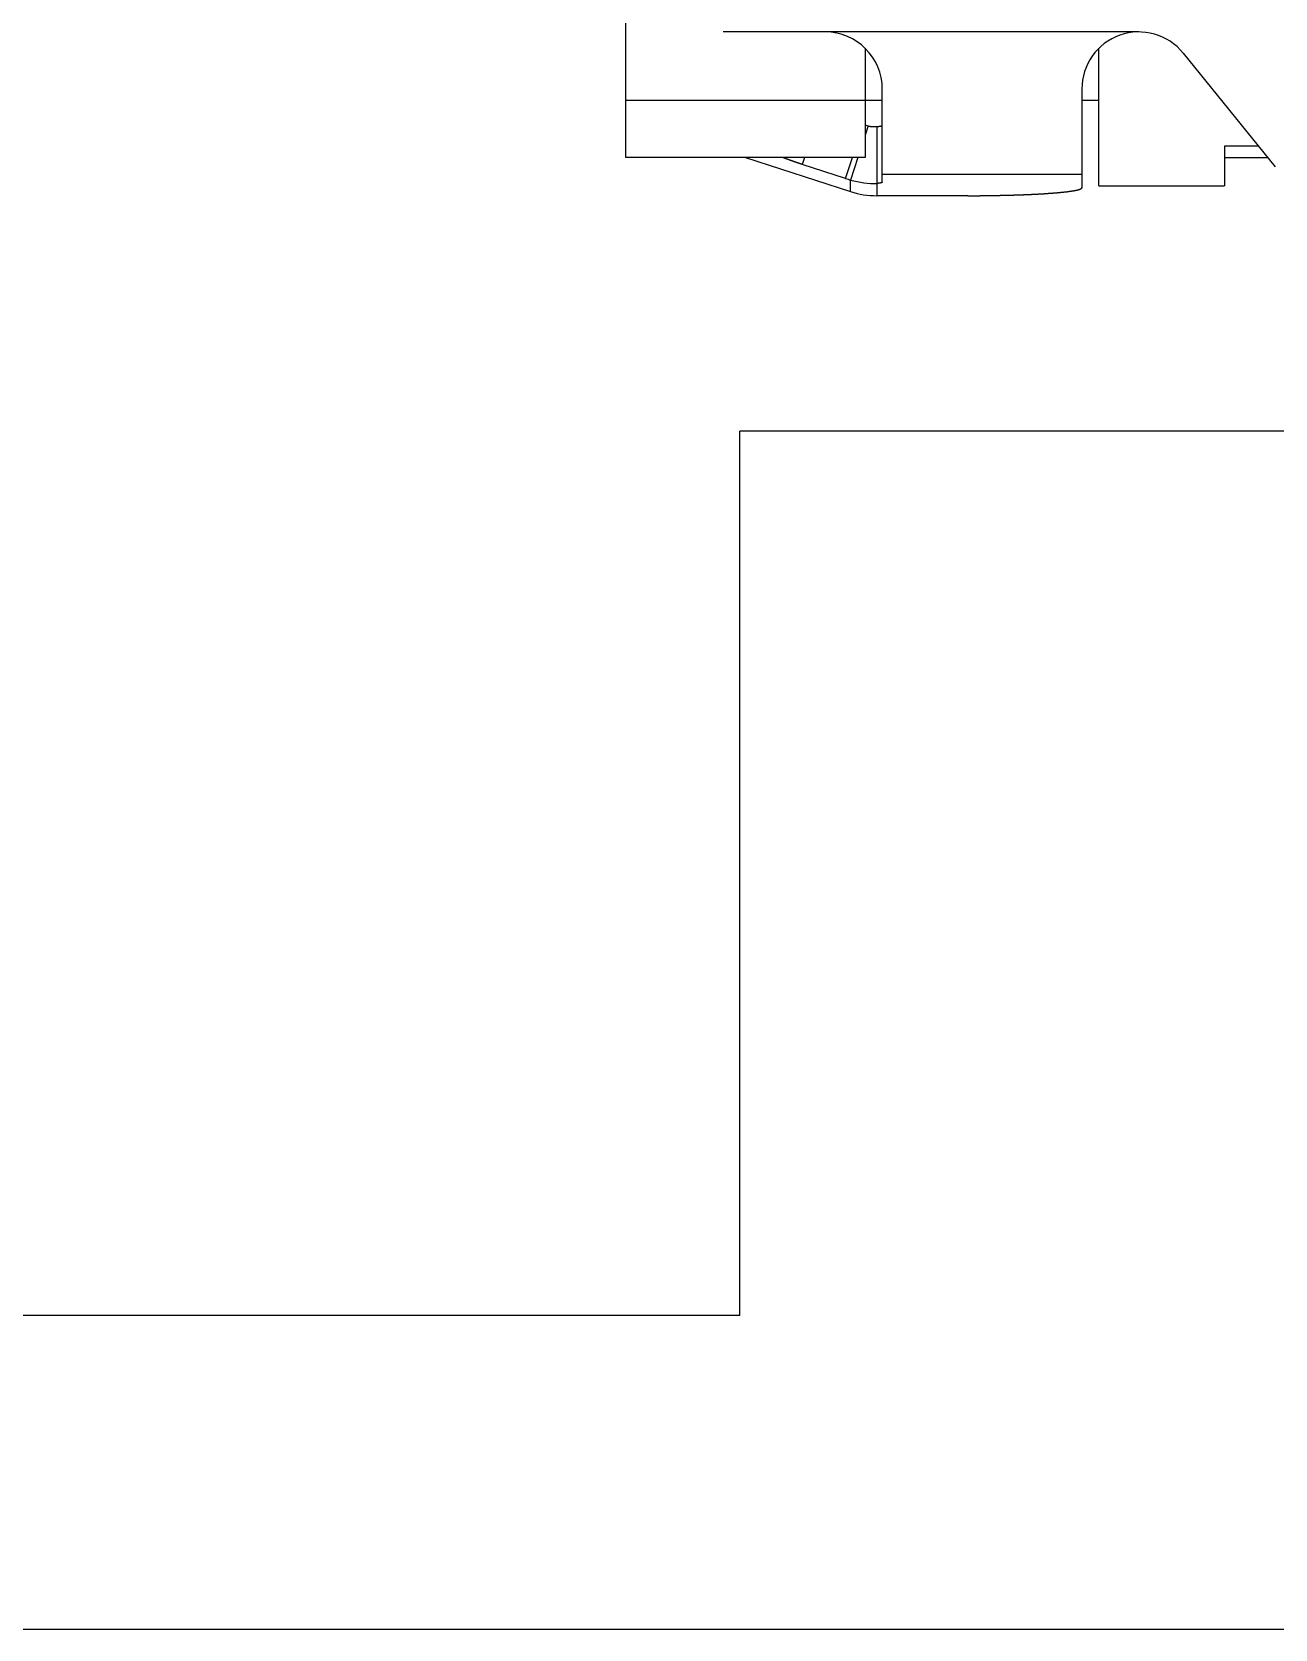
# Model space of a CAD drawing. Extents: x 16.7 to 47.9, y 2.6 to 52.9.
# Drawn here: x 36.738 to 38.919, y 45.071 to 47.871 of the extents above; entities that cross this region are included whole.
import ezdxf

# ---------------------------------------------------------------- set-up
doc = ezdxf.new("R2010")
doc.units = 0
doc.header["$LTSCALE"] = 16.335
doc.layers.get('0').update_dxf_attribs({"linetype": 'CONTINUOUS'})

msp = doc.modelspace()

# ---------------------------------------------------------------- linework, layer by layer
for p, q in [((37.7799, 47.6507), (37.7799, 48.5747)), ((38.6799, 47.8707), (37.9506, 47.8707)), ((38.1999, 47.8421), (38.1999, 47.6507)), ((38.6099, 47.6007), (38.6099, 47.8421)), ((38.7576, 47.8336), (38.9188, 47.6345)), ((38.2299, 47.6072), (38.2299, 47.7707)), ((38.5799, 47.7707), (38.5799, 47.5976)), ((38.2299, 47.7507), (37.7799, 47.7507)), ((38.6099, 47.7507), (38.5799, 47.7507)), ((38.2052, 47.7059), (38.1999, 47.6898)), ((38.2206, 47.5837), (38.2206, 47.7049)), ((38.8894, 47.6707), (38.8299, 47.6707)), ((38.8299, 47.6707), (38.8299, 47.6007)), ((38.1999, 47.6507), (37.7799, 47.6507)), ((37.9899, 47.6507), (38.1743, 47.591)), ((38.0933, 47.6507), (38.0893, 47.6385)), ((38.1654, 47.6139), (38.0893, 47.6385)), ((38.1654, 47.6139), (38.1774, 47.6507)), ((38.1872, 47.6507), (38.1743, 47.6111)), ((38.8299, 47.6507), (38.9056, 47.6507)), ((38.1743, 47.591), (38.1743, 47.6111)), ((38.2299, 47.6213), (38.5799, 47.6213)), ((38.6099, 47.6007), (38.8299, 47.6007)), ((38.3799, 47.5837), (38.2206, 47.5837)), ((40.6299, 47.1707), (37.9799, 47.1707)), ((37.9799, 45.6207), (37.9799, 47.1707)), ((37.9799, 45.6207), (31.0799, 45.6207))]:
    msp.add_line(p, q)
msp.add_lwpolyline([(26.5299, 45.0707), (47.3799, 45.0707), (47.3799, 46.4207), (46.2735, 46.4207, -0.841815), (45.7799, 47.0353), (45.7799, 50.9062, -0.841815), (46.2735, 51.5207), (47.3799, 51.5207), (47.3799, 52.8707), (26.5299, 52.8707)], format="xyb")
for points in [[(38.2052, 47.7059, 0), (38.2052, 47.7059, 0), (38.2053, 47.7059, 0), (38.2054, 47.7059, 0), (38.2055, 47.7059, 0), (38.2056, 47.7058, 0), (38.2057, 47.7058, 0), (38.2058, 47.7058, 0), (38.2059, 47.7058, 0), (38.206, 47.7058, 0), (38.2061, 47.7057, 0), (38.2062, 47.7057, 0), (38.2063, 47.7057, 0), (38.2064, 47.7057, 0), (38.2065, 47.7057, 0), (38.2066, 47.7056, 0), (38.2067, 47.7056, 0), (38.2068, 47.7056, 0), (38.2069, 47.7056, 0), (38.207, 47.7056, 0), (38.2071, 47.7055, 0), (38.2072, 47.7055, 0), (38.2073, 47.7055, 0), (38.2074, 47.7055, 0), (38.2074, 47.7055, 0), (38.2075, 47.7055, 0), (38.2076, 47.7054, 0), (38.2077, 47.7054, 0), (38.2078, 47.7054, 0), (38.2079, 47.7054, 0), (38.208, 47.7054, 0), (38.2081, 47.7054, 0), (38.2082, 47.7053, 0), (38.2083, 47.7053, 0), (38.2084, 47.7053, 0), (38.2085, 47.7053, 0), (38.2086, 47.7053, 0), (38.2087, 47.7053, 0), (38.2088, 47.7053, 0), (38.2089, 47.7052, 0), (38.209, 47.7052, 0), (38.2091, 47.7052, 0), (38.2092, 47.7052, 0), (38.2093, 47.7052, 0), (38.2094, 47.7052, 0), (38.2095, 47.7052, 0), (38.2096, 47.7051, 0), (38.2097, 47.7051, 0), (38.2098, 47.7051, 0), (38.2099, 47.7051, 0), (38.21, 47.7051, 0), (38.2101, 47.7051, 0), (38.2102, 47.7051, 0), (38.2103, 47.7051, 0), (38.2103, 47.705, 0), (38.2104, 47.705, 0), (38.2105, 47.705, 0), (38.2106, 47.705, 0), (38.2107, 47.705, 0), (38.2108, 47.705, 0), (38.2109, 47.705, 0), (38.211, 47.705, 0), (38.2111, 47.705, 0), (38.2112, 47.705, 0), (38.2113, 47.7049, 0), (38.2114, 47.7049, 0), (38.2115, 47.7049, 0), (38.2116, 47.7049, 0), (38.2117, 47.7049, 0), (38.2118, 47.7049, 0), (38.2119, 47.7049, 0), (38.212, 47.7049, 0), (38.2121, 47.7049, 0), (38.2122, 47.7049, 0), (38.2123, 47.7049, 0), (38.2124, 47.7048, 0), (38.2125, 47.7048, 0), (38.2126, 47.7048, 0), (38.2127, 47.7048, 0), (38.2128, 47.7048, 0), (38.2129, 47.7048, 0), (38.213, 47.7048, 0), (38.2131, 47.7048, 0), (38.2132, 47.7048, 0), (38.2133, 47.7048, 0), (38.2134, 47.7048, 0), (38.2135, 47.7048, 0), (38.2136, 47.7048, 0), (38.2137, 47.7048, 0), (38.2138, 47.7048, 0), (38.2139, 47.7048, 0), (38.214, 47.7048, 0), (38.2141, 47.7048, 0), (38.2142, 47.7047, 0), (38.2143, 47.7047, 0), (38.2144, 47.7047, 0), (38.2144, 47.7047, 0), (38.2145, 47.7047, 0), (38.2146, 47.7047, 0), (38.2147, 47.7047, 0), (38.2148, 47.7047, 0), (38.2149, 47.7047, 0), (38.215, 47.7047, 0), (38.2151, 47.7047, 0), (38.2152, 47.7047, 0), (38.2153, 47.7047, 0), (38.2154, 47.7047, 0), (38.2155, 47.7047, 0), (38.2156, 47.7047, 0), (38.2157, 47.7047, 0), (38.2158, 47.7047, 0), (38.2159, 47.7047, 0), (38.216, 47.7047, 0), (38.2161, 47.7047, 0), (38.2162, 47.7047, 0), (38.2163, 47.7047, 0), (38.2164, 47.7047, 0), (38.2165, 47.7047, 0), (38.2166, 47.7047, 0), (38.2167, 47.7047, 0), (38.2168, 47.7047, 0), (38.2169, 47.7047, 0), (38.217, 47.7047, 0), (38.2171, 47.7047, 0), (38.2172, 47.7047, 0), (38.2173, 47.7047, 0), (38.2174, 47.7047, 0), (38.2175, 47.7047, 0), (38.2176, 47.7047, 0), (38.2177, 47.7047, 0), (38.2178, 47.7047, 0), (38.2179, 47.7047, 0), (38.218, 47.7047, 0), (38.2181, 47.7047, 0), (38.2182, 47.7047, 0), (38.2183, 47.7048, 0), (38.2184, 47.7048, 0), (38.2185, 47.7048, 0), (38.2186, 47.7048, 0), (38.2187, 47.7048, 0), (38.2188, 47.7048, 0), (38.2189, 47.7048, 0), (38.2189, 47.7048, 0), (38.219, 47.7048, 0), (38.2191, 47.7048, 0), (38.2192, 47.7048, 0), (38.2193, 47.7048, 0), (38.2194, 47.7048, 0), (38.2195, 47.7048, 0), (38.2196, 47.7048, 0), (38.2197, 47.7048, 0), (38.2198, 47.7048, 0), (38.2199, 47.7049, 0), (38.22, 47.7049, 0), (38.2201, 47.7049, 0), (38.2202, 47.7049, 0), (38.2203, 47.7049, 0), (38.2204, 47.7049, 0), (38.2205, 47.7049, 0), (38.2206, 47.7049, 0)], [(38.2206, 47.7049, 0), (38.2206, 47.7049, 0), (38.2207, 47.7049, 0), (38.2207, 47.7049, 0), (38.2208, 47.7049, 0), (38.2208, 47.7049, 0), (38.2208, 47.7049, 0), (38.2209, 47.7049, 0), (38.2209, 47.7049, 0), (38.2209, 47.7049, 0), (38.221, 47.7049, 0), (38.221, 47.7049, 0), (38.2211, 47.705, 0), (38.2211, 47.705, 0), (38.2211, 47.705, 0), (38.2212, 47.705, 0), (38.2212, 47.705, 0), (38.2212, 47.705, 0), (38.2213, 47.705, 0), (38.2213, 47.705, 0), (38.2214, 47.705, 0), (38.2214, 47.705, 0), (38.2214, 47.705, 0), (38.2215, 47.705, 0), (38.2215, 47.705, 0), (38.2215, 47.705, 0), (38.2216, 47.705, 0), (38.2216, 47.705, 0), (38.2217, 47.705, 0), (38.2217, 47.705, 0), (38.2217, 47.705, 0), (38.2218, 47.705, 0), (38.2218, 47.705, 0), (38.2219, 47.705, 0), (38.2219, 47.705, 0), (38.2219, 47.705, 0), (38.222, 47.705, 0), (38.222, 47.7051, 0), (38.222, 47.7051, 0), (38.2221, 47.7051, 0), (38.2221, 47.7051, 0), (38.2222, 47.7051, 0), (38.2222, 47.7051, 0), (38.2222, 47.7051, 0), (38.2223, 47.7051, 0), (38.2223, 47.7051, 0), (38.2223, 47.7051, 0), (38.2224, 47.7051, 0), (38.2224, 47.7051, 0), (38.2225, 47.7051, 0), (38.2225, 47.7051, 0), (38.2225, 47.7051, 0), (38.2226, 47.7051, 0), (38.2226, 47.7051, 0), (38.2226, 47.7051, 0), (38.2227, 47.7051, 0), (38.2227, 47.7051, 0), (38.2228, 47.7051, 0), (38.2228, 47.7051, 0), (38.2228, 47.7051, 0), (38.2229, 47.7051, 0), (38.2229, 47.7052, 0), (38.2229, 47.7052, 0), (38.223, 47.7052, 0), (38.223, 47.7052, 0), (38.2231, 47.7052, 0), (38.2231, 47.7052, 0), (38.2231, 47.7052, 0), (38.2232, 47.7052, 0), (38.2232, 47.7052, 0), (38.2232, 47.7052, 0), (38.2233, 47.7052, 0), (38.2233, 47.7052, 0), (38.2234, 47.7052, 0), (38.2234, 47.7052, 0), (38.2234, 47.7052, 0), (38.2235, 47.7052, 0), (38.2235, 47.7052, 0), (38.2235, 47.7052, 0), (38.2236, 47.7052, 0), (38.2236, 47.7052, 0), (38.2237, 47.7052, 0), (38.2237, 47.7052, 0), (38.2237, 47.7053, 0), (38.2238, 47.7053, 0), (38.2238, 47.7053, 0), (38.2238, 47.7053, 0), (38.2239, 47.7053, 0), (38.2239, 47.7053, 0), (38.224, 47.7053, 0), (38.224, 47.7053, 0), (38.224, 47.7053, 0), (38.2241, 47.7053, 0), (38.2241, 47.7053, 0), (38.2241, 47.7053, 0), (38.2242, 47.7053, 0), (38.2242, 47.7053, 0), (38.2243, 47.7053, 0), (38.2243, 47.7053, 0), (38.2243, 47.7053, 0), (38.2244, 47.7053, 0), (38.2244, 47.7053, 0), (38.2244, 47.7053, 0), (38.2245, 47.7054, 0), (38.2245, 47.7054, 0), (38.2246, 47.7054, 0), (38.2246, 47.7054, 0), (38.2246, 47.7054, 0), (38.2247, 47.7054, 0), (38.2247, 47.7054, 0), (38.2247, 47.7054, 0), (38.2248, 47.7054, 0), (38.2248, 47.7054, 0), (38.2249, 47.7054, 0), (38.2249, 47.7054, 0), (38.2249, 47.7054, 0), (38.225, 47.7054, 0), (38.225, 47.7054, 0), (38.225, 47.7054, 0), (38.2251, 47.7054, 0), (38.2251, 47.7054, 0), (38.2252, 47.7054, 0), (38.2252, 47.7055, 0), (38.2252, 47.7055, 0), (38.2253, 47.7055, 0), (38.2253, 47.7055, 0), (38.2253, 47.7055, 0), (38.2254, 47.7055, 0), (38.2254, 47.7055, 0), (38.2255, 47.7055, 0), (38.2255, 47.7055, 0), (38.2255, 47.7055, 0), (38.2256, 47.7055, 0), (38.2256, 47.7055, 0), (38.2256, 47.7055, 0), (38.2257, 47.7055, 0), (38.2257, 47.7055, 0), (38.2258, 47.7055, 0), (38.2258, 47.7055, 0), (38.2258, 47.7056, 0), (38.2259, 47.7056, 0), (38.2259, 47.7056, 0), (38.2259, 47.7056, 0), (38.226, 47.7056, 0), (38.226, 47.7056, 0), (38.2261, 47.7056, 0), (38.2261, 47.7056, 0), (38.2261, 47.7056, 0), (38.2262, 47.7056, 0), (38.2262, 47.7056, 0), (38.2262, 47.7056, 0), (38.2263, 47.7056, 0), (38.2263, 47.7056, 0), (38.2264, 47.7056, 0), (38.2264, 47.7056, 0), (38.2264, 47.7057, 0), (38.2265, 47.7057, 0), (38.2265, 47.7057, 0), (38.2265, 47.7057, 0), (38.2266, 47.7057, 0), (38.2266, 47.7057, 0), (38.2267, 47.7057, 0), (38.2267, 47.7057, 0), (38.2267, 47.7057, 0), (38.2268, 47.7057, 0), (38.2268, 47.7057, 0), (38.2268, 47.7057, 0), (38.2269, 47.7057, 0), (38.2269, 47.7057, 0), (38.227, 47.7058, 0), (38.227, 47.7058, 0), (38.227, 47.7058, 0), (38.2271, 47.7058, 0), (38.2271, 47.7058, 0), (38.2271, 47.7058, 0), (38.2272, 47.7058, 0), (38.2272, 47.7058, 0), (38.2273, 47.7058, 0), (38.2273, 47.7058, 0), (38.2273, 47.7058, 0), (38.2274, 47.7058, 0), (38.2274, 47.7058, 0), (38.2274, 47.7059, 0), (38.2275, 47.7059, 0), (38.2275, 47.7059, 0), (38.2276, 47.7059, 0), (38.2276, 47.7059, 0), (38.2276, 47.7059, 0), (38.2277, 47.7059, 0), (38.2277, 47.7059, 0), (38.2277, 47.7059, 0), (38.2278, 47.7059, 0), (38.2278, 47.7059, 0), (38.2278, 47.7059, 0), (38.2279, 47.706, 0), (38.2279, 47.706, 0), (38.228, 47.706, 0), (38.228, 47.706, 0), (38.228, 47.706, 0), (38.2281, 47.706, 0), (38.2281, 47.706, 0), (38.2281, 47.706, 0), (38.2282, 47.706, 0), (38.2282, 47.706, 0), (38.2283, 47.706, 0), (38.2283, 47.7061, 0), (38.2283, 47.7061, 0), (38.2284, 47.7061, 0), (38.2284, 47.7061, 0), (38.2284, 47.7061, 0), (38.2285, 47.7061, 0), (38.2285, 47.7061, 0), (38.2285, 47.7061, 0), (38.2286, 47.7061, 0), (38.2286, 47.7061, 0), (38.2287, 47.7062, 0), (38.2287, 47.7062, 0), (38.2287, 47.7062, 0), (38.2288, 47.7062, 0), (38.2288, 47.7062, 0), (38.2288, 47.7062, 0), (38.2289, 47.7062, 0), (38.2289, 47.7062, 0), (38.2289, 47.7063, 0), (38.229, 47.7063, 0), (38.229, 47.7063, 0), (38.2291, 47.7063, 0), (38.2291, 47.7063, 0), (38.2291, 47.7063, 0), (38.2292, 47.7063, 0), (38.2292, 47.7063, 0), (38.2292, 47.7064, 0), (38.2293, 47.7064, 0), (38.2293, 47.7064, 0), (38.2293, 47.7064, 0), (38.2294, 47.7064, 0), (38.2294, 47.7064, 0), (38.2294, 47.7065, 0), (38.2295, 47.7065, 0), (38.2295, 47.7065, 0), (38.2295, 47.7065, 0), (38.2296, 47.7065, 0), (38.2296, 47.7065, 0), (38.2296, 47.7066, 0), (38.2297, 47.7066, 0), (38.2297, 47.7066, 0), (38.2297, 47.7066, 0), (38.2298, 47.7067, 0), (38.2298, 47.7067, 0), (38.2298, 47.7067, 0), (38.2298, 47.7068, 0), (38.2299, 47.7068, 0), (38.2299, 47.7068, 0), (38.2299, 47.7069, 0), (38.2299, 47.7069, 0), (38.2299, 47.7069, 0)], [(38.0893, 47.6385, 0), (38.0891, 47.6386, 0), (38.0889, 47.6387, 0), (38.0887, 47.6388, 0), (38.0885, 47.6388, 0), (38.0882, 47.6389, 0), (38.088, 47.639, 0), (38.0878, 47.639, 0), (38.0876, 47.6391, 0), (38.0874, 47.6392, 0), (38.0871, 47.6393, 0), (38.0869, 47.6393, 0), (38.0867, 47.6394, 0), (38.0865, 47.6395, 0), (38.0863, 47.6395, 0), (38.086, 47.6396, 0), (38.0858, 47.6397, 0), (38.0856, 47.6398, 0), (38.0854, 47.6398, 0), (38.0852, 47.6399, 0), (38.0849, 47.64, 0), (38.0847, 47.64, 0), (38.0845, 47.6401, 0), (38.0843, 47.6402, 0), (38.0841, 47.6403, 0), (38.0839, 47.6403, 0), (38.0836, 47.6404, 0), (38.0834, 47.6405, 0), (38.0832, 47.6406, 0), (38.083, 47.6406, 0), (38.0828, 47.6407, 0), (38.0825, 47.6408, 0), (38.0823, 47.6408, 0), (38.0821, 47.6409, 0), (38.0819, 47.641, 0), (38.0817, 47.6411, 0), (38.0814, 47.6411, 0), (38.0812, 47.6412, 0), (38.081, 47.6413, 0), (38.0808, 47.6414, 0), (38.0806, 47.6414, 0), (38.0803, 47.6415, 0), (38.0801, 47.6416, 0), (38.0799, 47.6417, 0), (38.0797, 47.6417, 0), (38.0795, 47.6418, 0), (38.0793, 47.6419, 0), (38.079, 47.642, 0), (38.0788, 47.642, 0), (38.0786, 47.6421, 0), (38.0784, 47.6422, 0), (38.0782, 47.6423, 0), (38.0779, 47.6423, 0), (38.0777, 47.6424, 0), (38.0775, 47.6425, 0), (38.0773, 47.6426, 0), (38.0771, 47.6426, 0), (38.0769, 47.6427, 0), (38.0766, 47.6428, 0), (38.0764, 47.6429, 0), (38.0762, 47.6429, 0), (38.076, 47.643, 0), (38.0758, 47.6431, 0), (38.0755, 47.6432, 0), (38.0753, 47.6432, 0), (38.0751, 47.6433, 0), (38.0749, 47.6434, 0), (38.0747, 47.6435, 0), (38.0745, 47.6435, 0), (38.0742, 47.6436, 0), (38.074, 47.6437, 0), (38.0738, 47.6438, 0), (38.0736, 47.6438, 0), (38.0734, 47.6439, 0), (38.0731, 47.644, 0), (38.0729, 47.6441, 0), (38.0727, 47.6441, 0), (38.0725, 47.6442, 0), (38.0723, 47.6443, 0), (38.0721, 47.6444, 0), (38.0718, 47.6444, 0), (38.0716, 47.6445, 0), (38.0714, 47.6446, 0), (38.0712, 47.6447, 0), (38.071, 47.6448, 0), (38.0708, 47.6448, 0), (38.0705, 47.6449, 0), (38.0703, 47.645, 0), (38.0701, 47.6451, 0), (38.0699, 47.6451, 0), (38.0697, 47.6452, 0), (38.0695, 47.6453, 0), (38.0692, 47.6454, 0), (38.069, 47.6455, 0), (38.0688, 47.6455, 0), (38.0686, 47.6456, 0), (38.0684, 47.6457, 0), (38.0681, 47.6458, 0), (38.0679, 47.6458, 0), (38.0677, 47.6459, 0), (38.0675, 47.646, 0), (38.0673, 47.6461, 0), (38.0671, 47.6462, 0), (38.0668, 47.6462, 0), (38.0666, 47.6463, 0), (38.0664, 47.6464, 0), (38.0662, 47.6465, 0), (38.066, 47.6466, 0), (38.0658, 47.6466, 0), (38.0655, 47.6467, 0), (38.0653, 47.6468, 0), (38.0651, 47.6469, 0), (38.0649, 47.6469, 0), (38.0647, 47.647, 0), (38.0645, 47.6471, 0), (38.0642, 47.6472, 0), (38.064, 47.6473, 0), (38.0638, 47.6473, 0), (38.0636, 47.6474, 0), (38.0634, 47.6475, 0), (38.0632, 47.6476, 0), (38.0629, 47.6477, 0), (38.0627, 47.6478, 0), (38.0625, 47.6478, 0), (38.0623, 47.6479, 0), (38.0621, 47.648, 0), (38.0619, 47.6481, 0), (38.0617, 47.6482, 0), (38.0614, 47.6482, 0), (38.0612, 47.6483, 0), (38.061, 47.6484, 0), (38.0608, 47.6485, 0), (38.0606, 47.6486, 0), (38.0604, 47.6486, 0), (38.0601, 47.6487, 0), (38.0599, 47.6488, 0), (38.0597, 47.6489, 0), (38.0595, 47.649, 0), (38.0593, 47.6491, 0), (38.0591, 47.6491, 0), (38.0588, 47.6492, 0), (38.0586, 47.6493, 0), (38.0584, 47.6494, 0), (38.0582, 47.6495, 0), (38.058, 47.6496, 0), (38.0578, 47.6496, 0), (38.0576, 47.6497, 0), (38.0573, 47.6498, 0), (38.0571, 47.6499, 0), (38.0569, 47.65, 0), (38.0567, 47.6501, 0), (38.0565, 47.6501, 0), (38.0563, 47.6502, 0), (38.0561, 47.6503, 0), (38.0558, 47.6504, 0), (38.0556, 47.6505, 0), (38.0554, 47.6506, 0), (38.0552, 47.6507, 0), (38.055, 47.6507, 0), (38.0548, 47.6508, 0)], [(38.2299, 47.6072, 0), (38.2299, 47.6071, 0), (38.2299, 47.6071, 0), (38.2299, 47.6071, 0), (38.2299, 47.607, 0), (38.2298, 47.607, 0), (38.2298, 47.607, 0), (38.2298, 47.6069, 0), (38.2298, 47.6069, 0), (38.2297, 47.6069, 0), (38.2297, 47.6069, 0), (38.2297, 47.6068, 0), (38.2296, 47.6068, 0), (38.2296, 47.6068, 0), (38.2296, 47.6068, 0), (38.2295, 47.6068, 0), (38.2295, 47.6067, 0), (38.2295, 47.6067, 0), (38.2294, 47.6067, 0), (38.2294, 47.6067, 0), (38.2294, 47.6067, 0), (38.2293, 47.6067, 0), (38.2293, 47.6066, 0), (38.2293, 47.6066, 0), (38.2292, 47.6066, 0), (38.2292, 47.6066, 0), (38.2292, 47.6066, 0), (38.2291, 47.6066, 0), (38.2291, 47.6066, 0), (38.2291, 47.6065, 0), (38.229, 47.6065, 0), (38.229, 47.6065, 0), (38.2289, 47.6065, 0), (38.2289, 47.6065, 0), (38.2289, 47.6065, 0), (38.2288, 47.6065, 0), (38.2288, 47.6065, 0), (38.2288, 47.6064, 0), (38.2287, 47.6064, 0), (38.2287, 47.6064, 0), (38.2287, 47.6064, 0), (38.2286, 47.6064, 0), (38.2286, 47.6064, 0), (38.2285, 47.6064, 0), (38.2285, 47.6064, 0), (38.2285, 47.6063, 0), (38.2284, 47.6063, 0), (38.2284, 47.6063, 0), (38.2284, 47.6063, 0), (38.2283, 47.6063, 0), (38.2283, 47.6063, 0), (38.2283, 47.6063, 0), (38.2282, 47.6063, 0), (38.2282, 47.6063, 0), (38.2281, 47.6063, 0), (38.2281, 47.6062, 0), (38.2281, 47.6062, 0), (38.228, 47.6062, 0), (38.228, 47.6062, 0), (38.228, 47.6062, 0), (38.2279, 47.6062, 0), (38.2279, 47.6062, 0), (38.2278, 47.6062, 0), (38.2278, 47.6062, 0), (38.2278, 47.6062, 0), (38.2277, 47.6062, 0), (38.2277, 47.6062, 0), (38.2277, 47.6061, 0), (38.2276, 47.6061, 0), (38.2276, 47.6061, 0), (38.2276, 47.6061, 0), (38.2275, 47.6061, 0), (38.2275, 47.6061, 0), (38.2274, 47.6061, 0), (38.2274, 47.6061, 0), (38.2274, 47.6061, 0), (38.2273, 47.6061, 0), (38.2273, 47.6061, 0), (38.2273, 47.6061, 0), (38.2272, 47.606, 0), (38.2272, 47.606, 0), (38.2271, 47.606, 0), (38.2271, 47.606, 0), (38.2271, 47.606, 0), (38.227, 47.606, 0), (38.227, 47.606, 0), (38.227, 47.606, 0), (38.2269, 47.606, 0), (38.2269, 47.606, 0), (38.2268, 47.606, 0), (38.2268, 47.606, 0), (38.2268, 47.606, 0), (38.2267, 47.606, 0), (38.2267, 47.6059, 0), (38.2267, 47.6059, 0), (38.2266, 47.6059, 0), (38.2266, 47.6059, 0), (38.2265, 47.6059, 0), (38.2265, 47.6059, 0), (38.2265, 47.6059, 0), (38.2264, 47.6059, 0), (38.2264, 47.6059, 0), (38.2264, 47.6059, 0), (38.2263, 47.6059, 0), (38.2263, 47.6059, 0), (38.2262, 47.6059, 0), (38.2262, 47.6059, 0), (38.2262, 47.6059, 0), (38.2261, 47.6058, 0), (38.2261, 47.6058, 0), (38.2261, 47.6058, 0), (38.226, 47.6058, 0), (38.226, 47.6058, 0), (38.2259, 47.6058, 0), (38.2259, 47.6058, 0), (38.2259, 47.6058, 0), (38.2258, 47.6058, 0), (38.2258, 47.6058, 0), (38.2258, 47.6058, 0), (38.2257, 47.6058, 0), (38.2257, 47.6058, 0), (38.2256, 47.6058, 0), (38.2256, 47.6058, 0), (38.2256, 47.6058, 0), (38.2255, 47.6057, 0), (38.2255, 47.6057, 0), (38.2255, 47.6057, 0), (38.2254, 47.6057, 0), (38.2254, 47.6057, 0), (38.2253, 47.6057, 0), (38.2253, 47.6057, 0), (38.2253, 47.6057, 0), (38.2252, 47.6057, 0), (38.2252, 47.6057, 0), (38.2252, 47.6057, 0), (38.2251, 47.6057, 0), (38.2251, 47.6057, 0), (38.225, 47.6057, 0), (38.225, 47.6057, 0), (38.225, 47.6057, 0), (38.2249, 47.6057, 0), (38.2249, 47.6057, 0), (38.2249, 47.6056, 0), (38.2248, 47.6056, 0), (38.2248, 47.6056, 0), (38.2247, 47.6056, 0), (38.2247, 47.6056, 0), (38.2247, 47.6056, 0), (38.2246, 47.6056, 0), (38.2246, 47.6056, 0), (38.2246, 47.6056, 0), (38.2245, 47.6056, 0), (38.2245, 47.6056, 0), (38.2244, 47.6056, 0), (38.2244, 47.6056, 0), (38.2244, 47.6056, 0), (38.2243, 47.6056, 0), (38.2243, 47.6056, 0), (38.2243, 47.6056, 0), (38.2242, 47.6056, 0), (38.2242, 47.6056, 0), (38.2241, 47.6056, 0), (38.2241, 47.6055, 0), (38.2241, 47.6055, 0), (38.224, 47.6055, 0), (38.224, 47.6055, 0), (38.224, 47.6055, 0), (38.2239, 47.6055, 0), (38.2239, 47.6055, 0), (38.2238, 47.6055, 0), (38.2238, 47.6055, 0), (38.2238, 47.6055, 0), (38.2237, 47.6055, 0), (38.2237, 47.6055, 0), (38.2237, 47.6055, 0), (38.2236, 47.6055, 0), (38.2236, 47.6055, 0), (38.2235, 47.6055, 0), (38.2235, 47.6055, 0), (38.2235, 47.6055, 0), (38.2234, 47.6055, 0), (38.2234, 47.6055, 0), (38.2234, 47.6055, 0), (38.2233, 47.6054, 0), (38.2233, 47.6054, 0), (38.2232, 47.6054, 0), (38.2232, 47.6054, 0), (38.2232, 47.6054, 0), (38.2231, 47.6054, 0), (38.2231, 47.6054, 0), (38.2231, 47.6054, 0), (38.223, 47.6054, 0), (38.223, 47.6054, 0), (38.2229, 47.6054, 0), (38.2229, 47.6054, 0), (38.2229, 47.6054, 0), (38.2228, 47.6054, 0), (38.2228, 47.6054, 0), (38.2228, 47.6054, 0), (38.2227, 47.6054, 0), (38.2227, 47.6054, 0), (38.2226, 47.6054, 0), (38.2226, 47.6054, 0), (38.2226, 47.6054, 0), (38.2225, 47.6054, 0), (38.2225, 47.6053, 0), (38.2225, 47.6053, 0), (38.2224, 47.6053, 0), (38.2224, 47.6053, 0), (38.2223, 47.6053, 0), (38.2223, 47.6053, 0), (38.2223, 47.6053, 0), (38.2222, 47.6053, 0), (38.2222, 47.6053, 0), (38.2222, 47.6053, 0), (38.2221, 47.6053, 0), (38.2221, 47.6053, 0), (38.222, 47.6053, 0), (38.222, 47.6053, 0), (38.222, 47.6053, 0), (38.2219, 47.6053, 0), (38.2219, 47.6053, 0), (38.2219, 47.6053, 0), (38.2218, 47.6053, 0), (38.2218, 47.6053, 0), (38.2217, 47.6053, 0), (38.2217, 47.6053, 0), (38.2217, 47.6053, 0), (38.2216, 47.6053, 0), (38.2216, 47.6052, 0), (38.2215, 47.6052, 0), (38.2215, 47.6052, 0), (38.2215, 47.6052, 0), (38.2214, 47.6052, 0), (38.2214, 47.6052, 0), (38.2214, 47.6052, 0), (38.2213, 47.6052, 0), (38.2213, 47.6052, 0), (38.2212, 47.6052, 0), (38.2212, 47.6052, 0), (38.2212, 47.6052, 0), (38.2211, 47.6052, 0), (38.2211, 47.6052, 0), (38.2211, 47.6052, 0), (38.221, 47.6052, 0), (38.221, 47.6052, 0), (38.2209, 47.6052, 0), (38.2209, 47.6052, 0), (38.2209, 47.6052, 0), (38.2208, 47.6052, 0), (38.2208, 47.6052, 0), (38.2208, 47.6052, 0), (38.2207, 47.6052, 0), (38.2207, 47.6052, 0), (38.2206, 47.6052, 0), (38.2206, 47.6052, 0)], [(38.3799, 47.5837, 0), (38.3803, 47.5837, 0), (38.3807, 47.5837, 0), (38.3812, 47.5837, 0), (38.3816, 47.5837, 0), (38.382, 47.5837, 0), (38.3824, 47.5837, 0), (38.3828, 47.5837, 0), (38.3833, 47.5837, 0), (38.3837, 47.5837, 0), (38.3841, 47.5837, 0), (38.3845, 47.5837, 0), (38.3849, 47.5837, 0), (38.3854, 47.5837, 0), (38.3858, 47.5837, 0), (38.3862, 47.5837, 0), (38.3866, 47.5837, 0), (38.3871, 47.5837, 0), (38.3875, 47.5837, 0), (38.3879, 47.5837, 0), (38.3883, 47.5837, 0), (38.3887, 47.5837, 0), (38.3892, 47.5837, 0), (38.3896, 47.5837, 0), (38.39, 47.5837, 0), (38.3904, 47.5837, 0), (38.3908, 47.5837, 0), (38.3913, 47.5837, 0), (38.3917, 47.5837, 0), (38.3921, 47.5837, 0), (38.3925, 47.5837, 0), (38.3929, 47.5837, 0), (38.3934, 47.5837, 0), (38.3938, 47.5837, 0), (38.3942, 47.5837, 0), (38.3946, 47.5837, 0), (38.3951, 47.5837, 0), (38.3955, 47.5837, 0), (38.3959, 47.5837, 0), (38.3963, 47.5837, 0), (38.3967, 47.5837, 0), (38.3972, 47.5837, 0), (38.3976, 47.5837, 0), (38.398, 47.5837, 0), (38.3984, 47.5837, 0), (38.3988, 47.5837, 0), (38.3993, 47.5837, 0), (38.3997, 47.5837, 0), (38.4001, 47.5837, 0), (38.4005, 47.5837, 0), (38.4009, 47.5837, 0), (38.4014, 47.5837, 0), (38.4018, 47.5838, 0), (38.4022, 47.5838, 0), (38.4026, 47.5838, 0), (38.4031, 47.5838, 0), (38.4035, 47.5838, 0), (38.4039, 47.5838, 0), (38.4043, 47.5838, 0), (38.4047, 47.5838, 0), (38.4052, 47.5838, 0), (38.4056, 47.5838, 0), (38.406, 47.5838, 0), (38.4064, 47.5838, 0), (38.4068, 47.5838, 0), (38.4073, 47.5838, 0), (38.4077, 47.5838, 0), (38.4081, 47.5838, 0), (38.4085, 47.5838, 0), (38.4089, 47.5838, 0), (38.4094, 47.5838, 0), (38.4098, 47.5838, 0), (38.4102, 47.5838, 0), (38.4106, 47.5838, 0), (38.4111, 47.5838, 0), (38.4115, 47.5838, 0), (38.4119, 47.5838, 0), (38.4123, 47.5839, 0), (38.4127, 47.5839, 0), (38.4132, 47.5839, 0), (38.4136, 47.5839, 0), (38.414, 47.5839, 0), (38.4144, 47.5839, 0), (38.4148, 47.5839, 0), (38.4153, 47.5839, 0), (38.4157, 47.5839, 0), (38.4161, 47.5839, 0), (38.4165, 47.5839, 0), (38.4169, 47.5839, 0), (38.4174, 47.5839, 0), (38.4178, 47.5839, 0), (38.4182, 47.5839, 0), (38.4186, 47.5839, 0), (38.419, 47.5839, 0), (38.4195, 47.5839, 0), (38.4199, 47.5839, 0), (38.4203, 47.584, 0), (38.4207, 47.584, 0), (38.4212, 47.584, 0), (38.4216, 47.584, 0), (38.422, 47.584, 0), (38.4224, 47.584, 0), (38.4228, 47.584, 0), (38.4233, 47.584, 0), (38.4237, 47.584, 0), (38.4241, 47.584, 0), (38.4245, 47.584, 0), (38.4249, 47.584, 0), (38.4254, 47.584, 0), (38.4258, 47.584, 0), (38.4262, 47.584, 0), (38.4266, 47.5841, 0), (38.427, 47.5841, 0), (38.4275, 47.5841, 0), (38.4279, 47.5841, 0), (38.4283, 47.5841, 0), (38.4287, 47.5841, 0), (38.4292, 47.5841, 0), (38.4296, 47.5841, 0), (38.43, 47.5841, 0), (38.4304, 47.5841, 0), (38.4308, 47.5841, 0), (38.4313, 47.5841, 0), (38.4317, 47.5841, 0), (38.4321, 47.5842, 0), (38.4325, 47.5842, 0), (38.4329, 47.5842, 0), (38.4334, 47.5842, 0), (38.4338, 47.5842, 0), (38.4342, 47.5842, 0), (38.4346, 47.5842, 0), (38.435, 47.5842, 0), (38.4355, 47.5842, 0), (38.4359, 47.5842, 0), (38.4363, 47.5842, 0), (38.4367, 47.5842, 0), (38.4371, 47.5843, 0), (38.4376, 47.5843, 0), (38.438, 47.5843, 0), (38.4384, 47.5843, 0), (38.4388, 47.5843, 0), (38.4393, 47.5843, 0), (38.4397, 47.5843, 0), (38.4401, 47.5843, 0), (38.4405, 47.5843, 0), (38.4409, 47.5843, 0), (38.4414, 47.5843, 0), (38.4418, 47.5844, 0), (38.4422, 47.5844, 0), (38.4426, 47.5844, 0), (38.443, 47.5844, 0), (38.4435, 47.5844, 0), (38.4439, 47.5844, 0), (38.4443, 47.5844, 0), (38.4447, 47.5844, 0), (38.4451, 47.5844, 0), (38.4456, 47.5844, 0), (38.446, 47.5845, 0), (38.4464, 47.5845, 0), (38.4468, 47.5845, 0), (38.4472, 47.5845, 0), (38.4477, 47.5845, 0), (38.4481, 47.5845, 0), (38.4485, 47.5845, 0), (38.4489, 47.5845, 0), (38.4494, 47.5845, 0), (38.4498, 47.5845, 0), (38.4502, 47.5846, 0), (38.4506, 47.5846, 0), (38.451, 47.5846, 0), (38.4515, 47.5846, 0), (38.4519, 47.5846, 0), (38.4523, 47.5846, 0), (38.4527, 47.5846, 0), (38.4531, 47.5846, 0), (38.4536, 47.5846, 0), (38.454, 47.5847, 0), (38.4544, 47.5847, 0), (38.4548, 47.5847, 0), (38.4552, 47.5847, 0), (38.4557, 47.5847, 0), (38.4561, 47.5847, 0), (38.4565, 47.5847, 0), (38.4569, 47.5847, 0), (38.4573, 47.5848, 0), (38.4578, 47.5848, 0), (38.4582, 47.5848, 0), (38.4586, 47.5848, 0), (38.459, 47.5848, 0), (38.4595, 47.5848, 0), (38.4599, 47.5848, 0), (38.4603, 47.5848, 0), (38.4607, 47.5849, 0), (38.4611, 47.5849, 0), (38.4616, 47.5849, 0), (38.462, 47.5849, 0), (38.4624, 47.5849, 0), (38.4628, 47.5849, 0), (38.4632, 47.5849, 0), (38.4637, 47.585, 0), (38.4641, 47.585, 0), (38.4645, 47.585, 0), (38.4649, 47.585, 0), (38.4653, 47.585, 0), (38.4658, 47.585, 0), (38.4662, 47.585, 0), (38.4666, 47.585, 0), (38.467, 47.5851, 0), (38.4674, 47.5851, 0), (38.4679, 47.5851, 0), (38.4683, 47.5851, 0), (38.4687, 47.5851, 0), (38.4691, 47.5851, 0), (38.4696, 47.5851, 0), (38.47, 47.5852, 0), (38.4704, 47.5852, 0), (38.4708, 47.5852, 0), (38.4712, 47.5852, 0), (38.4717, 47.5852, 0), (38.4721, 47.5852, 0), (38.4725, 47.5853, 0), (38.4729, 47.5853, 0), (38.4733, 47.5853, 0), (38.4738, 47.5853, 0), (38.4742, 47.5853, 0), (38.4746, 47.5853, 0), (38.475, 47.5853, 0), (38.4754, 47.5854, 0), (38.4759, 47.5854, 0), (38.4763, 47.5854, 0), (38.4767, 47.5854, 0), (38.4771, 47.5854, 0), (38.4775, 47.5854, 0), (38.478, 47.5855, 0), (38.4784, 47.5855, 0), (38.4788, 47.5855, 0), (38.4792, 47.5855, 0), (38.4796, 47.5855, 0), (38.4801, 47.5855, 0), (38.4805, 47.5856, 0), (38.4809, 47.5856, 0), (38.4813, 47.5856, 0), (38.4818, 47.5856, 0), (38.4822, 47.5856, 0), (38.4826, 47.5856, 0), (38.483, 47.5857, 0), (38.4834, 47.5857, 0), (38.4839, 47.5857, 0), (38.4843, 47.5857, 0), (38.4847, 47.5857, 0), (38.4851, 47.5858, 0), (38.4855, 47.5858, 0), (38.486, 47.5858, 0), (38.4864, 47.5858, 0), (38.4868, 47.5858, 0), (38.4872, 47.5858, 0), (38.4876, 47.5859, 0), (38.4881, 47.5859, 0), (38.4885, 47.5859, 0), (38.4889, 47.5859, 0), (38.4893, 47.5859, 0), (38.4897, 47.586, 0), (38.4902, 47.586, 0), (38.4906, 47.586, 0), (38.491, 47.586, 0), (38.4914, 47.586, 0), (38.4918, 47.5861, 0), (38.4923, 47.5861, 0), (38.4927, 47.5861, 0), (38.4931, 47.5861, 0), (38.4935, 47.5861, 0), (38.4939, 47.5862, 0), (38.4944, 47.5862, 0), (38.4948, 47.5862, 0), (38.4952, 47.5862, 0), (38.4956, 47.5862, 0), (38.4961, 47.5863, 0), (38.4965, 47.5863, 0), (38.4969, 47.5863, 0), (38.4973, 47.5863, 0), (38.4977, 47.5863, 0), (38.4982, 47.5864, 0), (38.4986, 47.5864, 0), (38.499, 47.5864, 0), (38.4994, 47.5864, 0), (38.4998, 47.5865, 0), (38.5003, 47.5865, 0), (38.5007, 47.5865, 0), (38.5011, 47.5865, 0), (38.5015, 47.5865, 0), (38.5019, 47.5866, 0), (38.5024, 47.5866, 0), (38.5028, 47.5866, 0), (38.5032, 47.5866, 0), (38.5036, 47.5867, 0), (38.504, 47.5867, 0), (38.5045, 47.5867, 0), (38.5049, 47.5867, 0), (38.5053, 47.5867, 0), (38.5057, 47.5868, 0), (38.5061, 47.5868, 0), (38.5066, 47.5868, 0), (38.507, 47.5868, 0), (38.5074, 47.5869, 0), (38.5078, 47.5869, 0), (38.5082, 47.5869, 0), (38.5087, 47.5869, 0), (38.5091, 47.587, 0), (38.5095, 47.587, 0), (38.5099, 47.587, 0), (38.5103, 47.587, 0), (38.5108, 47.5871, 0), (38.5112, 47.5871, 0), (38.5116, 47.5871, 0), (38.512, 47.5871, 0), (38.5124, 47.5872, 0), (38.5129, 47.5872, 0), (38.5133, 47.5872, 0), (38.5137, 47.5872, 0), (38.5141, 47.5873, 0), (38.5145, 47.5873, 0), (38.515, 47.5873, 0), (38.5154, 47.5874, 0), (38.5158, 47.5874, 0), (38.5162, 47.5874, 0), (38.5166, 47.5874, 0), (38.5171, 47.5875, 0), (38.5175, 47.5875, 0), (38.5179, 47.5875, 0), (38.5183, 47.5875, 0), (38.5187, 47.5876, 0), (38.5192, 47.5876, 0), (38.5196, 47.5876, 0), (38.52, 47.5877, 0), (38.5204, 47.5877, 0), (38.5208, 47.5877, 0), (38.5213, 47.5878, 0), (38.5217, 47.5878, 0), (38.5221, 47.5878, 0), (38.5225, 47.5878, 0), (38.5229, 47.5879, 0), (38.5234, 47.5879, 0), (38.5238, 47.5879, 0), (38.5242, 47.588, 0), (38.5246, 47.588, 0), (38.525, 47.588, 0), (38.5255, 47.5881, 0), (38.5259, 47.5881, 0), (38.5263, 47.5881, 0), (38.5267, 47.5881, 0), (38.5271, 47.5882, 0), (38.5276, 47.5882, 0), (38.528, 47.5882, 0), (38.5284, 47.5883, 0), (38.5288, 47.5883, 0), (38.5292, 47.5883, 0), (38.5297, 47.5884, 0), (38.5301, 47.5884, 0), (38.5305, 47.5884, 0), (38.5309, 47.5885, 0), (38.5313, 47.5885, 0), (38.5318, 47.5885, 0), (38.5322, 47.5886, 0), (38.5326, 47.5886, 0), (38.533, 47.5886, 0), (38.5334, 47.5887, 0), (38.5339, 47.5887, 0), (38.5343, 47.5888, 0), (38.5347, 47.5888, 0), (38.5351, 47.5888, 0), (38.5355, 47.5889, 0), (38.536, 47.5889, 0), (38.5364, 47.5889, 0), (38.5368, 47.589, 0), (38.5372, 47.589, 0), (38.5376, 47.589, 0), (38.5381, 47.5891, 0), (38.5385, 47.5891, 0), (38.5389, 47.5892, 0), (38.5393, 47.5892, 0), (38.5397, 47.5892, 0), (38.5402, 47.5893, 0), (38.5406, 47.5893, 0), (38.541, 47.5894, 0), (38.5414, 47.5894, 0), (38.5418, 47.5894, 0), (38.5422, 47.5895, 0), (38.5427, 47.5895, 0), (38.5431, 47.5896, 0), (38.5435, 47.5896, 0), (38.5439, 47.5896, 0), (38.5443, 47.5897, 0), (38.5448, 47.5897, 0), (38.5452, 47.5898, 0), (38.5456, 47.5898, 0), (38.546, 47.5899, 0), (38.5464, 47.5899, 0), (38.5469, 47.5899, 0), (38.5473, 47.59, 0), (38.5477, 47.59, 0), (38.5481, 47.5901, 0), (38.5485, 47.5901, 0), (38.5489, 47.5902, 0), (38.5494, 47.5902, 0), (38.5498, 47.5903, 0), (38.5502, 47.5903, 0), (38.5506, 47.5903, 0), (38.551, 47.5904, 0), (38.5515, 47.5904, 0), (38.5519, 47.5905, 0), (38.5523, 47.5905, 0), (38.5527, 47.5906, 0), (38.5531, 47.5906, 0), (38.5536, 47.5907, 0), (38.554, 47.5907, 0), (38.5544, 47.5908, 0), (38.5548, 47.5908, 0), (38.5552, 47.5909, 0), (38.5556, 47.591, 0), (38.5561, 47.591, 0), (38.5565, 47.5911, 0), (38.5569, 47.5911, 0), (38.5573, 47.5912, 0), (38.5577, 47.5912, 0), (38.5581, 47.5913, 0), (38.5586, 47.5913, 0), (38.559, 47.5914, 0), (38.5594, 47.5915, 0), (38.5598, 47.5915, 0), (38.5602, 47.5916, 0), (38.5606, 47.5916, 0), (38.5611, 47.5917, 0), (38.5615, 47.5918, 0), (38.5619, 47.5918, 0), (38.5623, 47.5919, 0), (38.5627, 47.592, 0), (38.5631, 47.592, 0), (38.5636, 47.5921, 0), (38.564, 47.5922, 0), (38.5644, 47.5922, 0), (38.5648, 47.5923, 0), (38.5652, 47.5924, 0), (38.5656, 47.5924, 0), (38.566, 47.5925, 0), (38.5665, 47.5926, 0), (38.5669, 47.5927, 0), (38.5673, 47.5927, 0), (38.5677, 47.5928, 0), (38.5681, 47.5929, 0), (38.5685, 47.593, 0), (38.5689, 47.5931, 0), (38.5694, 47.5931, 0), (38.5698, 47.5932, 0), (38.5702, 47.5933, 0), (38.5706, 47.5934, 0), (38.571, 47.5935, 0), (38.5714, 47.5936, 0), (38.5718, 47.5937, 0), (38.5722, 47.5938, 0), (38.5726, 47.5939, 0), (38.573, 47.594, 0), (38.5735, 47.5941, 0), (38.5739, 47.5942, 0), (38.5743, 47.5943, 0), (38.5747, 47.5944, 0), (38.5751, 47.5946, 0), (38.5755, 47.5947, 0), (38.5759, 47.5948, 0), (38.5763, 47.595, 0), (38.5767, 47.5951, 0), (38.5771, 47.5953, 0), (38.5774, 47.5954, 0), (38.5778, 47.5956, 0), (38.5782, 47.5958, 0), (38.5786, 47.596, 0), (38.5789, 47.5962, 0), (38.5793, 47.5965, 0), (38.5796, 47.5969, 0), (38.5798, 47.5972, 0), (38.5799, 47.5976, 0)]]:
    msp.add_polyline3d(points)
for centre, radius, start, end in [((38.1299, 47.7707), 0.1, 0, 90), ((38.6799, 47.7707), 0.1, 38.9767, 180), ((38.4205, 48.3999), 0.7266, 252.3269, 252.7613), ((38.3915, 48.311), 0.7329, 252.0358, 252.7606), ((38.2162, 47.7547), 0.1496, 253.7333, 271.706), ((38.2206, 47.734), 0.1504, 252.0434, 269.9997)]:
    msp.add_arc(centre, radius, start, end)

doc.saveas('drawing.dxf')
